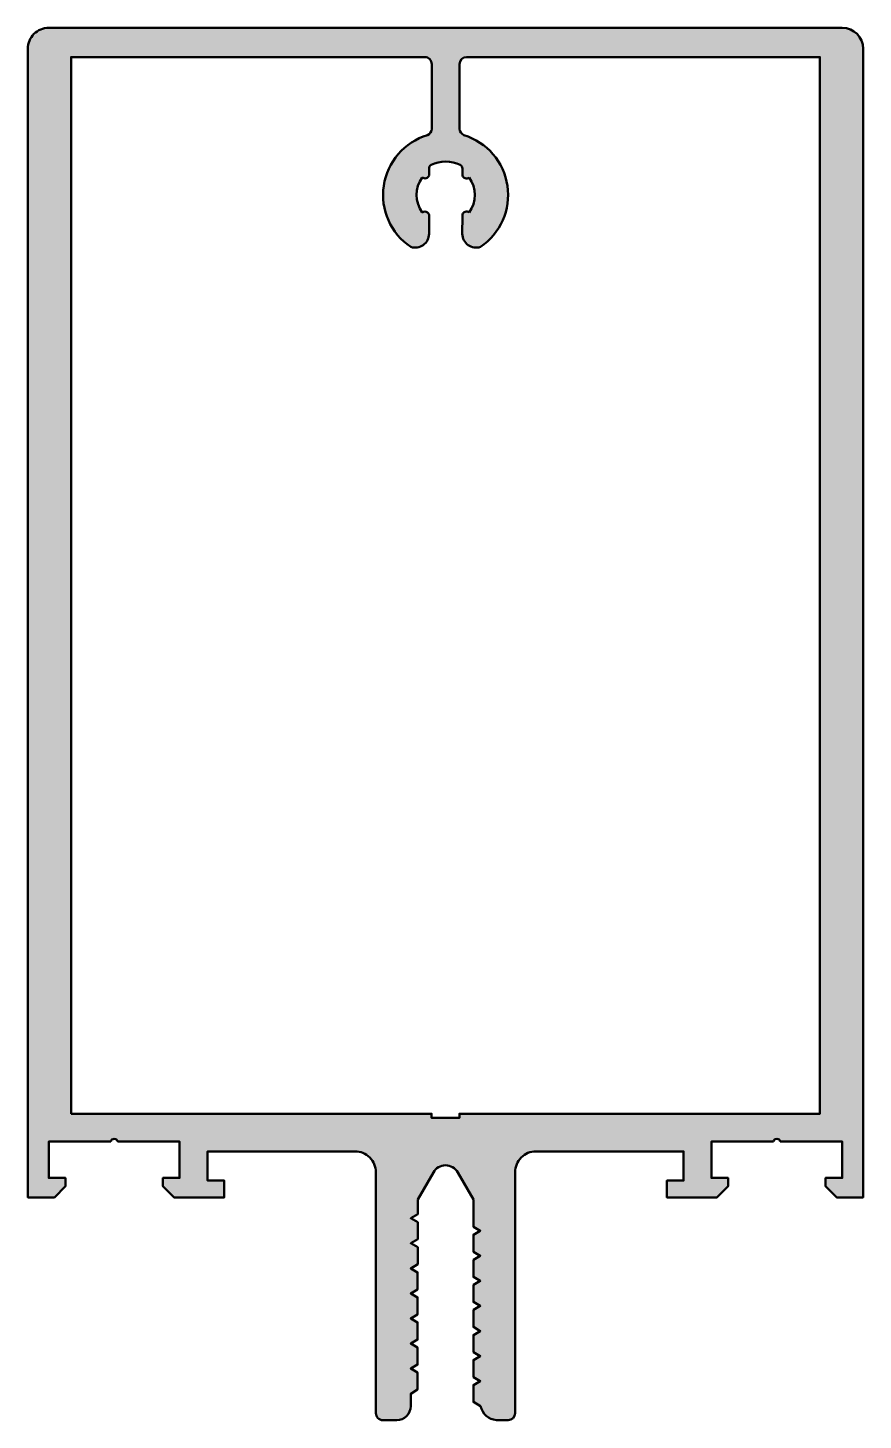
# Model space of a CAD drawing. Extents: x -30 to 30, y -16 to 84.
import ezdxf

# ---------------------------------------------------------------- set-up
doc = ezdxf.new("R2010")
doc.units = 0
doc.layers.add('0S-Alu contour', color=7, linetype='Continuous', lineweight=50)
doc.layers.add('0S-Alu hatch', color=252, linetype='Continuous', lineweight=25)

# ---------------------------------------------------------------- blocks, each defined once
blk = doc.blocks.new('324510__08A8EC8C_F8C7_44E0_B664_C1F17A42EE71_')
at = {"layer": '0S-Alu hatch'}
h = blk.add_hatch(color=256, dxfattribs=at)
edge = h.paths.add_edge_path()
edge.add_arc((-28.49999975713611, 82.49999972237272), 1.499999999999985, 89.99999999999729, 180)
edge.add_line((-29.9999997571361, 82.49999972237272), (-29.99999975713627, -0.0001086150296032))
edge.add_line((-29.99999975713627, -0.0001086150296032), (-28.09613012823013, -0.0001086150296032))
edge.add_line((-28.09613012823013, -0.0001086150296032), (-27.29614233526115, 0.7998944367283798))
edge.add_line((-27.29614233526115, 0.7998944367283798), (-27.29614233526115, 1.399885281454771))
edge.add_line((-27.29614233526115, 1.399885281454771), (-28.49511694463615, 1.399885281454771))
edge.add_line((-28.49511694463615, 1.399885281454771), (-28.49519323858146, 4.000262173544626))
edge.add_line((-28.49519323858146, 4.000262173544626), (-24.04524206670647, 4.000262173544626))
edge.add_ellipse((-23.79621862920647, 3.94573855666431), major_axis=(-0.2549225318053074, 0), ratio=1, start_angle=192.3500084610775, end_angle=347.64999153892245, ccw=False)
edge.add_line((-23.54719519170647, 4.000262173544626), (-19.09516882451889, 4.000262173544626))
edge.add_line((-19.09516882451889, 4.000262173544626), (-19.09509253057381, 1.398878201376646))
edge.add_line((-19.09509253057381, 1.398878201376646), (-20.29406713994877, 1.398878201376646))
edge.add_line((-20.29406713994877, 1.398878201376646), (-20.29406713994874, 0.7998944367282661))
edge.add_line((-20.29406713994874, 0.7998944367282661), (-19.49407934697984, -0.0001086150296032))
edge.add_line((-19.49407934697984, -0.0001086150296032), (-15.89508032354233, -0.0001086150296032))
edge.add_line((-15.89508032354233, -0.0001086150296032), (-15.89508032354238, 1.199903592001646))
edge.add_line((-15.89508032354238, 1.199903592001646), (-17.09509253057375, 1.199903592001646))
edge.add_line((-17.09509253057375, 1.199903592001646), (-17.0950925305739, 3.300214871298521))
edge.add_line((-17.0950925305739, 3.300214871298521), (-6.500365968073637, 3.300214871298521))
edge.add_ellipse((-6.499647997565164, 1.800932841806996), major_axis=(-1.499282201401016, 0), ratio=1, start_angle=179.9725624158759, end_angle=270.0274375841214, ccw=False)
edge.add_line((-5.000365968073637, 1.800214871298449), (-5.00030493291716, -15.50306882010767))
edge.add_arc((-4.500392981152604, -15.50315686834317), 0.4999119595184167, 179.9899086384411, 270.0100913614658)
edge.add_line((-4.500304932917615, -16.00306882010773), (-3.500243897761365, -16.00306882010773))
edge.add_arc((-3.499779567325091, -15.00353315054389), 0.9995357774152906, 269.9733834687503, 360.026616531278)
edge.add_line((-2.500243897761251, -15.00306882010736), (-2.500243897761365, -14.10189135695555))
edge.add_line((-2.500243897761365, -14.10189135695555), (-2.00018286260466, -13.79597653495136))
edge.add_line((-2.00018286260466, -13.79597653495136), (-2.000182862605001, -12.58937253104517))
edge.add_line((-2.000182862605001, -12.58937253104517), (-2.500243897761137, -12.30043210135773))
edge.add_line((-2.500243897761137, -12.30043210135773), (-2.000182862604887, -12.01136960135773))
edge.add_line((-2.000182862604887, -12.01136960135773), (-2.000182862604887, -10.78938473807659))
edge.add_line((-2.000182862604887, -10.78938473807659), (-2.500243897761023, -10.50044430838898))
edge.add_line((-2.500243897761023, -10.50044430838898), (-2.000182862604887, -10.21138180838903))
edge.add_line((-2.000182862604887, -10.21138180838903), (-2.000182862605115, -8.988527194131166))
edge.add_line((-2.000182862605115, -8.988527194131166), (-2.500243897761251, -8.70044125663128))
edge.add_line((-2.500243897761251, -8.70044125663128), (-2.000182862605001, -8.411500826943836))
edge.add_line((-2.000182862605001, -8.411500826943836), (-2.000182862604887, -7.188524142373353))
edge.add_line((-2.000182862604887, -7.188524142373353), (-2.500243897761023, -6.90043820487341))
edge.add_line((-2.500243897761023, -6.90043820487341), (-2.000182862604887, -6.611497775185966))
edge.add_line((-2.000182862604887, -6.611497775185966), (-2.000182862604887, -5.38852109061554))
edge.add_line((-2.000182862604887, -5.38852109061554), (-2.500243897761251, -5.100435153115597))
edge.add_line((-2.500243897761251, -5.100435153115597), (-1.997802491511023, -4.809996669043812))
edge.add_line((-1.997802491511023, -4.809996669043812), (-1.997802491511023, -3.589889374334688))
edge.add_line((-1.997802491511023, -3.589889374334688), (-2.500243897761251, -3.300432101357785))
edge.add_line((-2.500243897761251, -3.300432101357785), (-1.997802491511251, -3.010116268673016))
edge.add_line((-1.997802491511251, -3.010116268673016), (-1.99780249151091, -1.78988632257699))
edge.add_line((-1.99780249151091, -1.78988632257699), (-2.500243897761251, -1.500429049599915))
edge.add_line((-2.500243897761251, -1.500429049599915), (-1.997802491511251, -1.210113216915033))
edge.add_line((-1.997802491511251, -1.210113216915033), (-1.997802491511251, -0.1648882781157113))
edge.add_line((-1.997802491511251, -0.1648882781157113), (-0.873962159480115, 1.78161440743122))
edge.add_ellipse((0.0024111315357119, 1.299856759772565), major_axis=(-1.000060286324535, 0), ratio=1, start_angle=208.7983609796684, end_angle=331.2016390203391, ccw=False)
edge.add_line((0.8787844225514758, 1.781614407431334), (2.000122313176248, -0.1659563933500294))
edge.add_line((2.000122313176248, -0.1659563933500294), (2.000122313176248, -2.111497775185853))
edge.add_line((2.000122313176248, -2.111497775185853), (2.499878172551589, -2.400438204873353))
edge.add_line((2.499878172551589, -2.400438204873353), (1.999817137394998, -2.688524142373296))
edge.add_line((1.999817137394998, -2.688524142373296), (2.000122313176476, -3.911500826943779))
edge.add_line((2.000122313176476, -3.911500826943779), (2.499878172551589, -4.200441256631279))
edge.add_line((2.499878172551589, -4.200441256631279), (1.999817137394998, -4.488527194131279))
edge.add_line((1.999817137394998, -4.488527194131279), (2.000122313176248, -5.711366549600029))
edge.add_line((2.000122313176248, -5.711366549600029), (2.499878172551362, -6.000429049599972))
edge.add_line((2.499878172551362, -6.000429049599972), (1.999817137395226, -6.288514987099915))
edge.add_line((1.999817137395226, -6.288514987099915), (2.000122313176248, -7.511491671670228))
edge.add_line((2.000122313176248, -7.511491671670228), (2.499878172551362, -7.800432101357728))
edge.add_line((2.499878172551362, -7.800432101357728), (1.999817137394998, -8.088518038857728))
edge.add_line((1.999817137394998, -8.088518038857728), (2.000122313176134, -9.31149472342804))
edge.add_line((2.000122313176134, -9.31149472342804), (2.499878172551476, -9.60043515311554))
edge.add_line((2.499878172551476, -9.60043515311554), (1.999817137395112, -9.888521090615654))
edge.add_line((1.999817137395112, -9.888521090615654), (2.000122313176248, -11.11137570487335))
edge.add_line((2.000122313176248, -11.11137570487335), (2.499878172551362, -11.40043820487341))
edge.add_line((2.499878172551362, -11.40043820487341), (1.999817137395112, -11.68937863456091))
edge.add_line((1.999817137395112, -11.68937863456091), (2.000122313176134, -12.91137875663122))
edge.add_line((2.000122313176134, -12.91137875663122), (2.499878172551362, -13.20044125663116))
edge.add_line((2.499878172551362, -13.20044125663116), (1.999817137395339, -13.48938168631855))
edge.add_line((1.999817137395339, -13.48938168631855), (2.000122313176248, -14.69598569022491))
edge.add_line((2.000122313176248, -14.69598569022491), (2.524902586612626, -15.00044430838847))
edge.add_arc((3.754578013022737, -14.74862911957802), 1.255194225461748, 191.5731298348386, 265.590869464213)
edge.add_line((3.658081297551248, -16.0001086150296), (4.507751707707271, -16.0001086150296))
edge.add_arc((4.499621508080736, -15.49997904759026), 0.5001956460956453, 270.9313288563572, 359.9851584723452)
edge.add_line((4.999817137395226, -15.50010861502951), (4.999817137394998, 1.800214871298637))
edge.add_ellipse((6.499070714015359, 1.800961294678159), major_axis=(-1.499253762428764, 0), ratio=1, start_angle=-90.02852546528248, end_angle=0.028525465281973084, ccw=False)
edge.add_line((6.499817137394998, 3.300214871298521), (17.09991479364534, 3.300214871298521))
edge.add_line((17.09991479364534, 3.300214871298521), (17.09991479364517, 1.199903592001646))
edge.add_line((17.09991479364517, 1.199903592001646), (15.8999025866138, 1.199903592001646))
edge.add_line((15.8999025866138, 1.199903592001646), (15.89990258661375, -0.0001086150296032))
edge.add_line((15.89990258661375, -0.0001086150296032), (19.49890161005125, -0.0001086150296032))
edge.add_line((19.49890161005125, -0.0001086150296032), (20.29888940302017, 0.7998944367282661))
edge.add_line((20.29888940302017, 0.7998944367282661), (20.29888940302017, 1.398878201376646))
edge.add_line((20.29888940302017, 1.398878201376646), (19.09991479364522, 1.398878201376646))
edge.add_line((19.09991479364522, 1.398878201376646), (19.09999108759031, 4.000262173544626))
edge.add_line((19.09999108759031, 4.000262173544626), (23.55201745477787, 4.000262173544626))
edge.add_ellipse((23.80104089227787, 3.94573855666431), major_axis=(-0.2549225318053074, 0), ratio=1, start_angle=192.3500084610775, end_angle=347.64999153892245, ccw=False)
edge.add_line((24.05006432977787, 4.000262173544626), (28.50001550165287, 4.000262173544626))
edge.add_line((28.50001550165287, 4.000262173544626), (28.49993920770756, 1.399885281454771))
edge.add_line((28.49993920770756, 1.399885281454771), (27.30096459833255, 1.399885281454771))
edge.add_line((27.30096459833255, 1.399885281454771), (27.30096459833255, 0.7998944367283798))
edge.add_line((27.30096459833255, 0.7998944367283798), (28.10095239130153, -0.0001086150296032))
edge.add_line((28.10095239130153, -0.0001086150296032), (29.99993920770755, -0.0001086150296032))
edge.add_line((29.99993920770755, -0.0001086150296032), (29.99993920770733, 82.49999972237299))
edge.add_arc((28.49993920770778, 82.49999972237318), 1.499999999999545, 0, 90)
edge.add_line((28.49993920770778, 83.9999997223727), (-28.49999975713604, 83.9999997223727))
edge = h.paths.add_edge_path()
edge.add_line((-26.89996313604235, 6.000486477743834), (-26.8999631360424, 81.89999972237274))
edge.add_line((-26.8999631360424, 81.89999972237274), (-1.486611039177361, 81.89999972237274))
edge.add_ellipse((-1.486611039177141, 81.39999972237268), major_axis=(-0.5000000000000675, 0), ratio=1, start_angle=180, end_angle=270.00000000002524, ccw=False)
edge.add_line((-0.9866110391770739, 81.3999997223728), (-0.9866110391770865, 76.75711961972391))
edge.add_ellipse((-1.486713399619471, 76.75706272018672), major_axis=(-0.5001023636792798, 0), ratio=1, start_angle=112.50070077662889, end_angle=180.0065188720959, ccw=False)
edge.add_arc((3.07604419021e-05, 71.99972546305753), 4.486379234939147, 106.7820095234985, 236.3352308890661)
edge.add_arc((-2.173680424489042, 69.20628821196301), 0.9913421064299432, 251.5805314521232, 359.8241232124807)
edge.add_line((-1.182342988576561, 69.20324516424326), (-1.18348736480424, 70.37963531710705))
edge.add_arc((-1.480227649286181, 70.48876876755998), 0.316172273360877, 339.8077749330463, 486.3941848315689)
edge.add_ellipse((0.0517607485645719, 72.000201745353), major_axis=(-2.129986676299835, 0), ratio=1, start_angle=-36.070830234309824, end_angle=36.16489439935083, ccw=False)
edge.add_arc((-1.479896247720304, 73.5061330165402), 0.3154566815455294, 232.9675127492679, 339.1187451945465)
edge.add_line((-1.185158402458331, 73.39369405308872), (-1.185158402458328, 73.8917409280901))
edge.add_ellipse((-0.8852823038252388, 73.89185262242432), major_axis=(-0.2998761194343871, 0), ratio=1, start_angle=-60.00559041867251, end_angle=0.021340859375015953, ccw=False)
edge.add_ellipse((0.0133279256670811, 71.96350626012195), major_axis=(-2.426316704526852, 0), ratio=1, start_angle=244.3961748865852, end_angle=295.6038251134273, ccw=False)
edge.add_ellipse((0.9119381551586833, 73.89185262242479), major_axis=(-0.2998761194343007, 0), ratio=1, start_angle=179.9786591351942, end_angle=240.0055904186103, ccw=False)
edge.add_line((1.211814253791676, 73.89174092806213), (1.211814253791671, 73.39369405308861))
edge.add_arc((1.500411807450859, 73.48510338206918), 0.302727952793836, 197.5748861659233, 309.8713209436498)
edge.add_ellipse((0.0252194585504881, 71.9982012262309), major_axis=(-2.088147288906989, 0), ratio=1, start_angle=143.0642944072841, end_angle=216.9273439918677, ccw=False)
edge.add_arc((1.506872429235304, 70.48878353778889), 0.316156635397656, 53.64244902419127, 158.9497550721989)
edge.add_line((1.211814253791448, 70.60234273472912), (1.210227339728827, 70.46611226596747))
edge.add_line((1.210227339728827, 70.46611226596747), (1.208991056870347, 69.1952443941147))
edge.add_arc((2.197438907021208, 69.20229064163382), 0.9884729647653288, 180.4084316697049, 288.6520234300578)
edge.add_arc((-0.0001095522086203, 71.9957579031783), 4.497963398174153, 303.9762245508565, 432.90653503658)
edge.add_ellipse((1.562485165656255, 76.78973942544351), major_axis=(-0.550071023635991, 0), ratio=1, start_angle=3.4115705185719207, end_angle=64.0733131794097, ccw=False)
edge.add_line((1.013388960823029, 76.75700582066656), (1.013388960822809, 81.39999972237271))
edge.add_ellipse((1.513388960822869, 81.39999972237271), major_axis=(-0.50000000000006, 0), ratio=1, start_angle=270.00000000000364, end_angle=360, ccw=False)
edge.add_line((1.513388960822837, 81.89999972237277), (26.89996362177012, 81.89999972237277))
edge.add_line((26.89996362177012, 81.89999972237277), (26.89996362177011, 6.000486477743834))
edge.add_line((26.89996362177011, 6.000486477743834), (0.998296189313816, 6.000486477743791))
edge.add_line((0.998296189313816, 6.000486477743791), (0.9982961893138124, 5.700483425985964))
edge.add_line((0.9982961893138124, 5.700483425985964), (-1.001703810686183, 5.700483425986021))
edge.add_line((-1.001703810686183, 5.700483425986021), (-1.00170381068618, 6.000486477743834))
edge.add_line((-1.00170381068618, 6.000486477743834), (-26.89996313604235, 6.000486477743834))
at = {"layer": '0S-Alu contour', "color": 7}
for points in [[(28.49993920770778, 83.9999997223727), (-28.49999975713604, 83.9999997223727)], [(-29.9999997571361, 82.49999972237272), (-29.99999975713627, -0.0001086150296032), (-28.09613012823013, -0.0001086150296032), (-27.29614233526115, 0.7998944367283798), (-27.29614233526115, 1.399885281454771), (-28.49511694463615, 1.399885281454771), (-28.49519323858146, 4.000262173544626), (-24.04524206670647, 4.000262173544626)], [(24.05006432977787, 4.000262173544626), (28.50001550165287, 4.000262173544626), (28.49993920770756, 1.399885281454771), (27.30096459833255, 1.399885281454771), (27.30096459833255, 0.7998944367283798), (28.10095239130153, -0.0001086150296032), (29.99993920770755, -0.0001086150296032), (29.99993920770733, 82.49999972237299)], [(-26.89996313604235, 6.000486477743834), (-26.8999631360424, 81.89999972237274), (-1.486611039177361, 81.89999972237274)], [(1.513388960822837, 81.89999972237277), (26.89996362177012, 81.89999972237277), (26.89996362177011, 6.000486477743834), (0.998296189313816, 6.000486477743791), (0.9982961893138124, 5.700483425985964), (-1.001703810686183, 5.700483425986021), (-1.00170381068618, 6.000486477743834), (-26.89996313604235, 6.000486477743834)], [(-0.9866110391770739, 81.3999997223728), (-0.9866110391770865, 76.75711961972391)], [(1.013388960823029, 76.75700582066656), (1.013388960822809, 81.39999972237271)], [(-1.185158402458331, 73.39369405308872), (-1.185158402458328, 73.8917409280901)], [(1.211814253791676, 73.89174092806213), (1.211814253791671, 73.39369405308861)], [(-1.182342988576561, 69.20324516424326), (-1.18348736480424, 70.37963531710705)], [(1.211814253791448, 70.60234273472912), (1.210227339728827, 70.46611226596747), (1.208991056870347, 69.1952443941147)], [(-23.54719519170647, 4.000262173544626), (-19.09516882451889, 4.000262173544626), (-19.09509253057381, 1.398878201376646), (-20.29406713994877, 1.398878201376646), (-20.29406713994874, 0.7998944367282661), (-19.49407934697984, -0.0001086150296032), (-15.89508032354233, -0.0001086150296032), (-15.89508032354238, 1.199903592001646), (-17.09509253057375, 1.199903592001646), (-17.0950925305739, 3.300214871298521), (-6.500365968073637, 3.300214871298521)], [(6.499817137394998, 3.300214871298521), (17.09991479364534, 3.300214871298521), (17.09991479364517, 1.199903592001646), (15.8999025866138, 1.199903592001646), (15.89990258661375, -0.0001086150296032), (19.49890161005125, -0.0001086150296032), (20.29888940302017, 0.7998944367282661), (20.29888940302017, 1.398878201376646), (19.09991479364522, 1.398878201376646), (19.09999108759031, 4.000262173544626), (23.55201745477787, 4.000262173544626)], [(-5.000365968073637, 1.800214871298449), (-5.00030493291716, -15.50306882010767)], [(-2.500243897761251, -15.00306882010736), (-2.500243897761365, -14.10189135695555), (-2.00018286260466, -13.79597653495136), (-2.000182862605001, -12.58937253104517), (-2.500243897761137, -12.30043210135773), (-2.000182862604887, -12.01136960135773), (-2.000182862604887, -10.78938473807659), (-2.500243897761023, -10.50044430838898), (-2.000182862604887, -10.21138180838903), (-2.000182862605115, -8.988527194131166), (-2.500243897761251, -8.70044125663128), (-2.000182862605001, -8.411500826943836), (-2.000182862604887, -7.188524142373353), (-2.500243897761023, -6.90043820487341), (-2.000182862604887, -6.611497775185966), (-2.000182862604887, -5.38852109061554), (-2.500243897761251, -5.100435153115597), (-1.997802491511023, -4.809996669043812), (-1.997802491511023, -3.589889374334688), (-2.500243897761251, -3.300432101357785), (-1.997802491511251, -3.010116268673016), (-1.99780249151091, -1.78988632257699), (-2.500243897761251, -1.500429049599915), (-1.997802491511251, -1.210113216915033), (-1.997802491511251, -0.1648882781157113), (-0.873962159480115, 1.78161440743122)], [(0.8787844225514758, 1.781614407431334), (2.000122313176248, -0.1659563933500294), (2.000122313176248, -2.111497775185853), (2.499878172551589, -2.400438204873353), (1.999817137394998, -2.688524142373296), (2.000122313176476, -3.911500826943779), (2.499878172551589, -4.200441256631279), (1.999817137394998, -4.488527194131279), (2.000122313176248, -5.711366549600029), (2.499878172551362, -6.000429049599972), (1.999817137395226, -6.288514987099915), (2.000122313176248, -7.511491671670228), (2.499878172551362, -7.800432101357728), (1.999817137394998, -8.088518038857728), (2.000122313176134, -9.31149472342804), (2.499878172551476, -9.60043515311554), (1.999817137395112, -9.888521090615654), (2.000122313176248, -11.11137570487335), (2.499878172551362, -11.40043820487341), (1.999817137395112, -11.68937863456091), (2.000122313176134, -12.91137875663122), (2.499878172551362, -13.20044125663116), (1.999817137395339, -13.48938168631855), (2.000122313176248, -14.69598569022491), (2.524902586612626, -15.00044430838847)], [(4.999817137395226, -15.50010861502951), (4.999817137394998, 1.800214871298635)], [(3.658081297551248, -16.0001086150296), (4.507751707707271, -16.0001086150296)], [(-4.500304932917615, -16.00306882010773), (-3.500243897761365, -16.00306882010773)]]:
    blk.add_lwpolyline(points, dxfattribs=at)
for centre, radius, start, end in [((-28.49999975713611, 82.49999972237272), 1.499999999999985, 89.99999999999729, 180), ((28.49993920770778, 82.49999972237318), 1.499999999999545, 0, 90), ((3.07604419021e-05, 71.99972546305753), 4.486379234939147, 106.7820095234985, 236.3352308890661), ((-0.0001095522086203, 71.9957579031783), 4.497963398174153, 303.9762245508565, 72.90653503657995), ((-1.479896247720304, 73.5061330165402), 0.3154566815455294, 232.9675127492679, 339.1187451945465), ((1.500411807450859, 73.48510338206918), 0.302727952793836, 197.5748861659233, 309.8713209436498), ((-1.480227649286181, 70.48876876755998), 0.316172273360877, 339.8077749330463, 126.394184831569), ((1.506872429235304, 70.48878353778889), 0.316156635397656, 53.64244902419127, 158.9497550721989), ((-2.173680424489042, 69.20628821196301), 0.9913421064299432, 251.5805314521232, 359.8241232124807), ((2.197438907021208, 69.20229064163382), 0.9884729647653288, 180.4084316697049, 288.6520234300578), ((3.754578013022737, -14.74862911957802), 1.255194225461748, 191.5731298348386, 265.590869464213), ((-4.500392981152604, -15.50315686834317), 0.4999119595184167, 179.9899086384411, 270.0100913614658), ((-3.499779567325091, -15.00353315054389), 0.9995357774152906, 269.9733834687503, 0.0266165312779514), ((4.499621508080736, -15.49997904759026), 0.5001956460956453, 270.9313288563572, 359.9851584723452)]:
    blk.add_arc(centre, radius, start, end, dxfattribs=at)
at = {"layer": '0S-Alu contour', "color": 7, "extrusion": (0, 0, -1)}
for centre, radius, start, end in [((1.486611039177141, 81.39999972237268), 0.5000000000000675, 89.99999999997475, 180), ((-1.513388960822869, 81.39999972237271), 0.50000000000006, 0, 89.99999999999633), ((1.486713399619471, 76.75706272018672), 0.5001023636792798, 179.9934811279041, 247.4992992233711), ((-1.562485165656255, 76.78973942544351), 0.550071023635991, 295.9266868205903, 356.5884294814281), ((0.8852823038252388, 73.89185262242432), 0.2998761194343871, 359.978659140625, 60.00559041867257), ((-0.0133279256670811, 71.96350626012195), 2.426316704526852, 64.39617488657265, 115.6038251134148), ((-0.9119381551586833, 73.89185262242479), 0.2998761194343007, 119.9944095813897, 180.0213408648059), ((-0.0517607485645719, 72.000201745353), 2.129986676299835, 323.8351056006492, 36.07083023430973), ((-0.0252194585504881, 71.9982012262309), 2.08814728890699, 143.0726560081323, 216.935705592716), ((23.79621862920647, 3.94573855666431), 0.2549225318053074, 12.35000846107755, 167.6499915389225), ((-23.80104089227787, 3.94573855666431), 0.2549225318053074, 12.35000846107755, 167.6499915389225), ((6.499647997565164, 1.800932841806996), 1.499282201401016, 89.9725624158786, 180.0274375841242), ((-6.499070714015359, 1.800961294678159), 1.499253762428764, 359.971474534718, 90.02852546528263), ((-0.0024111315357119, 1.299856759772565), 1.000060286324535, 28.7983609796609, 151.2016390203316)]:
    blk.add_arc(centre, radius, start, end, dxfattribs=at)
blk = doc.blocks.new('324510__104DA449_7135_43A4_94D5_E083AF4C787F_')
at = {"layer": '0S-Alu contour', "color": 7}
blk.add_blockref('324510__08A8EC8C_F8C7_44E0_B664_C1F17A42EE71_', (0, 0), dxfattribs=at)

msp = doc.modelspace()

# ---------------------------------------------------------------- block references
at = {"layer": '0S-Alu contour', "color": 7}
msp.add_blockref('324510__104DA449_7135_43A4_94D5_E083AF4C787F_', (0, 0), dxfattribs=at)

doc.saveas('drawing.dxf')
